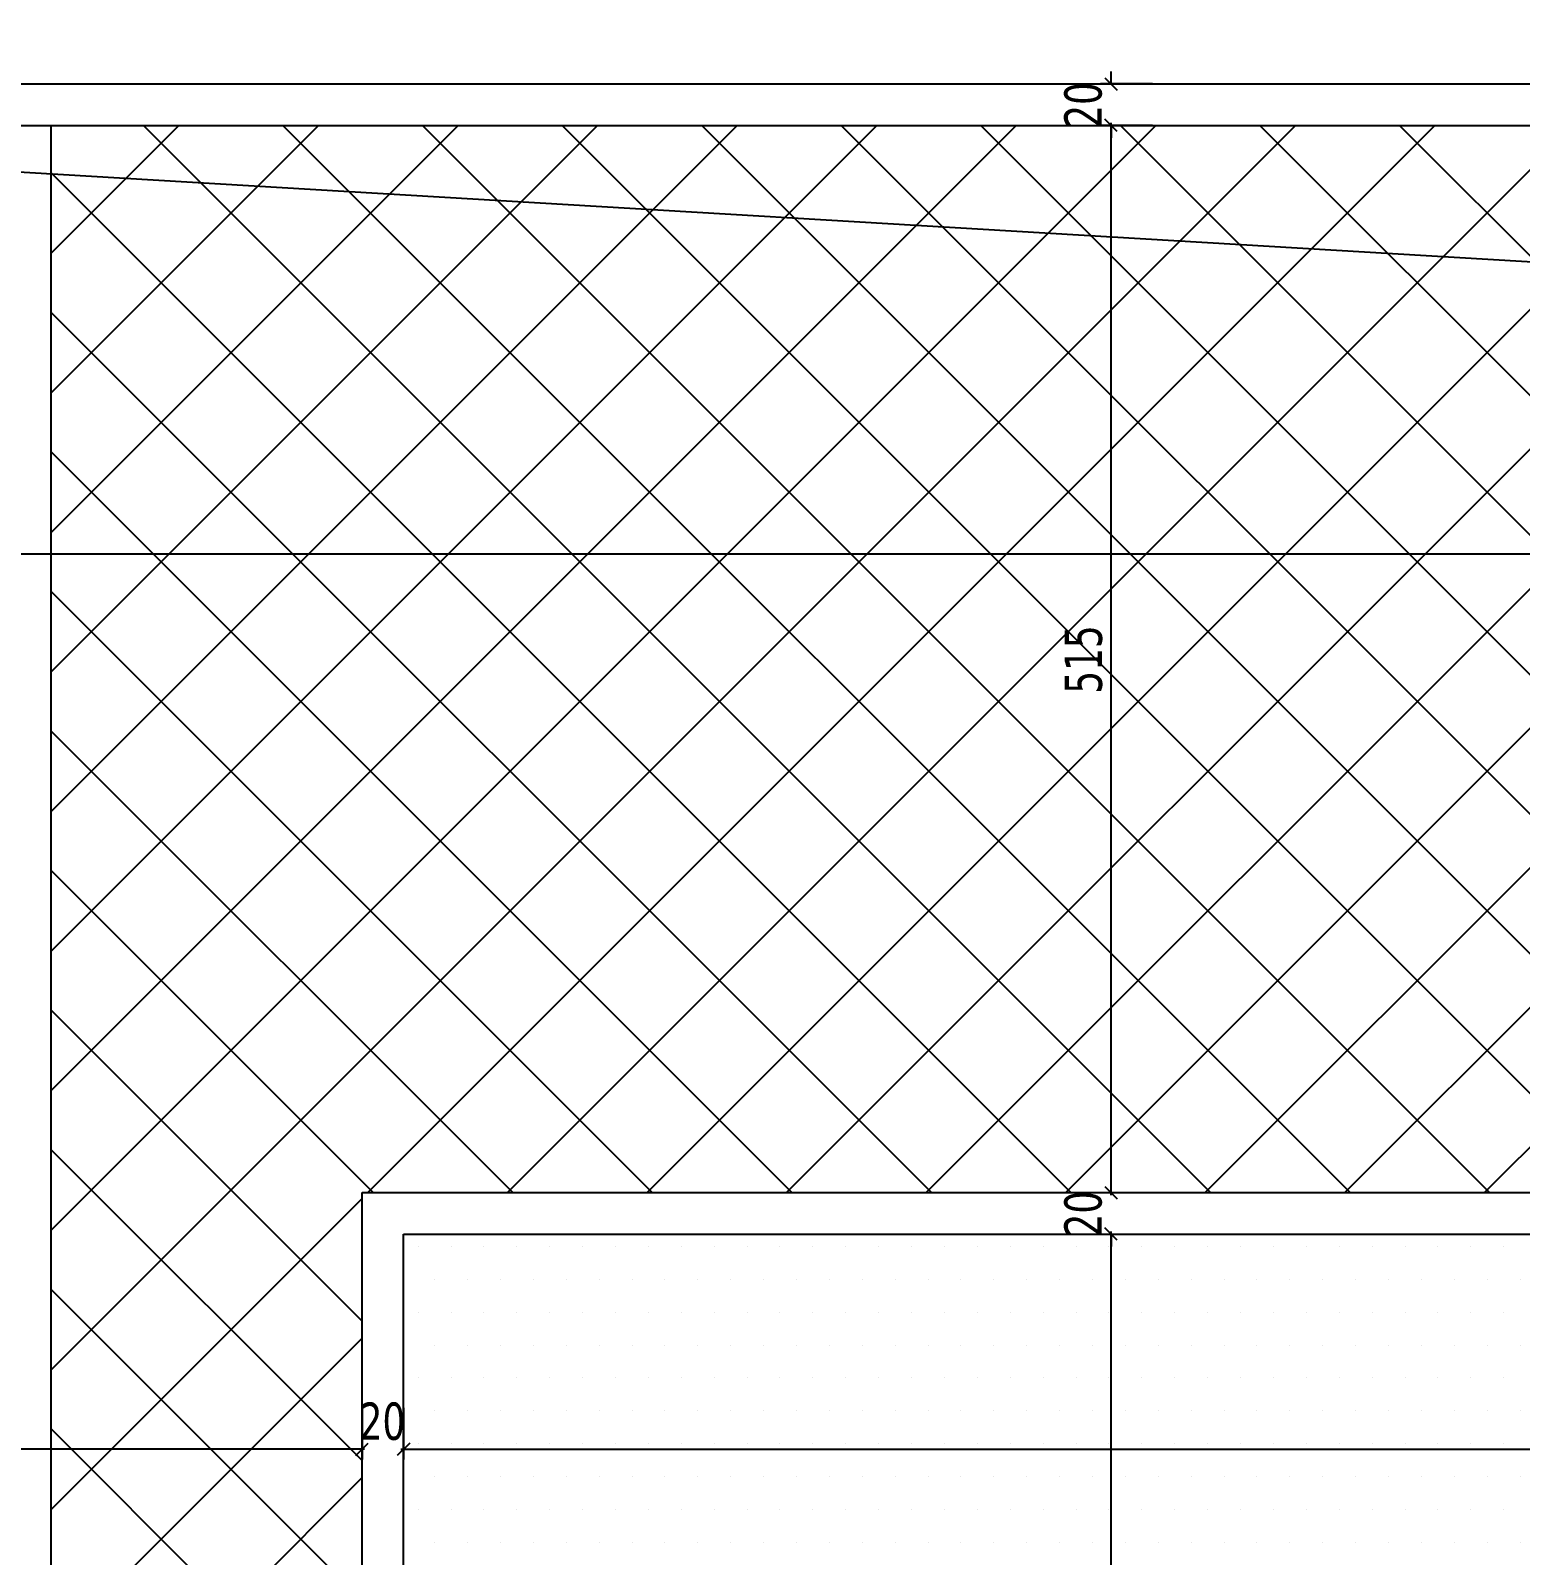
# Model space of a CAD drawing. Header units: millimetres. Extents: x 43168.9 to 43194.6, y -25545.1 to -25543.4.
# Drawn here: x 43178.7749 to 43178.9187, y -25543.9419 to -25543.7948 of the extents above; entities that cross this region are included whole.
import ezdxf

# ---------------------------------------------------------------- set-up
doc = ezdxf.new("R2010")
doc.units = ezdxf.units.MM
doc.header["$LTSCALE"] = 200
doc.linetypes.add('DASHDOT', pattern=[1, 0.5, -0.25, 0, -0.25])
for name, color, linetype in [('gor-1_sgh', 232, 'Continuous'), ('gor-2_sgh', 161, 'Continuous'), ('olcuic_sgh', 183, 'Continuous'), ('tarama-zemin_sgh', 197, 'Continuous'), ('yapi-yaklasma_sgh', 41, 'DASHDOT')]:
    doc.layers.add(name, color=color, linetype=linetype)
doc.styles.add('dim', font='VERDANA.TTF', dxfattribs={"width": 0.7})

msp = doc.modelspace()

# ---------------------------------------------------------------- linework, layer by layer
at = {"color": 0, "linetype": 'ByBlock', "lineweight": -2}
for p, q in [((43178.87857, -25543.79932), (43178.87977, -25543.80052)), ((43178.87977, -25543.80452), (43178.87857, -25543.80332)), ((43178.87977, -25543.80452), (43178.87857, -25543.80332)), ((43178.87857, -25543.90631), (43178.87977, -25543.90751)), ((43178.87857, -25543.90631), (43178.87977, -25543.90751)), ((43178.87977, -25543.91151), (43178.87857, -25543.91031)), ((43178.87977, -25543.91151), (43178.87857, -25543.91031)), ((43178.80628, -25543.93228), (43178.80748, -25543.93108)), ((43178.80628, -25543.93228), (43178.80748, -25543.93108)), ((43178.81148, -25543.93108), (43178.81028, -25543.93228)), ((43178.81148, -25543.93108), (43178.81028, -25543.93228))]:
    msp.add_line(p, q, dxfattribs=at)
at = {"layer": 'gor-1_sgh'}
for p in [(43178.77288, -25543.80392), (43178.77688, -25543.99974)]:
    msp.add_line(p, (43178.77688, -25543.80392), dxfattribs=at)
at = {"layer": 'gor-2_sgh'}
for p, q in [((43178.61988, -25543.79992), (43178.94588, -25543.79992)), ((43178.62788, -25543.80392), (43178.94588, -25543.80392)), ((43178.80688, -25544.04591), (43178.80688, -25543.90691)), ((43178.80688, -25543.90691), (43178.94588, -25543.90691)), ((43178.81088, -25544.04591), (43178.81088, -25543.91091)), ((43178.81088, -25543.91091), (43178.94588, -25543.91091))]:
    msp.add_line(p, q, dxfattribs=at)
at = {"layer": 'olcuic_sgh'}
for p, q in [((43178.87917, -25543.79992), (43178.87917, -25543.79872)), ((43178.88317, -25543.79992), (43178.87817, -25543.79992)), ((43178.88317, -25543.80392), (43178.87817, -25543.80392)), ((43178.88317, -25543.80392), (43178.87817, -25543.80392)), ((43178.87917, -25543.90716), (43178.87917, -25543.80367)), ((43178.87917, -25543.80392), (43178.87917, -25543.80512)), ((43178.62763, -25543.84525), (43179.26413, -25543.84525)), ((43178.87917, -25543.90691), (43178.87917, -25543.90571)), ((43178.87838, -25543.90691), (43178.88017, -25543.90691)), ((43178.87838, -25543.90691), (43178.88017, -25543.90691)), ((43178.87917, -25544.04616), (43178.87917, -25543.91066)), ((43178.87917, -25543.91091), (43178.88017, -25543.91091)), ((43178.87917, -25543.91091), (43178.87917, -25543.91211)), ((43178.87917, -25543.91091), (43178.88017, -25543.91091)), ((43178.80688, -25543.92768), (43178.80688, -25543.93268)), ((43178.80688, -25543.92768), (43178.80688, -25543.93268)), ((43178.81088, -25543.92768), (43178.81088, -25543.93268)), ((43178.81088, -25543.92768), (43178.81088, -25543.93268)), ((43178.80713, -25543.93168), (43178.61563, -25543.93168)), ((43178.80688, -25543.93168), (43178.80568, -25543.93168)), ((43178.81063, -25543.93168), (43179.08113, -25543.93168)), ((43178.81088, -25543.93168), (43178.81208, -25543.93168))]:
    msp.add_line(p, q, dxfattribs=at)
at = {"layer": 'tarama-zemin_sgh'}
for p, q in [((43178.77688, -25543.81625), (43178.78921, -25543.80392)), ((43178.77688, -25543.82972), (43178.80268, -25543.80392)), ((43178.77688, -25543.84319), (43178.81615, -25543.80392)), ((43178.77688, -25543.85666), (43178.82962, -25543.80392)), ((43178.77688, -25543.87013), (43178.84309, -25543.80392)), ((43178.77688, -25543.8836), (43178.85656, -25543.80392)), ((43178.77688, -25543.89707), (43178.87003, -25543.80392)), ((43178.77688, -25543.91054), (43178.8835, -25543.80392)), ((43178.77688, -25543.92401), (43178.89697, -25543.80392)), ((43178.88877, -25543.90691), (43178.78578, -25543.80392)), ((43178.90224, -25543.90691), (43178.79925, -25543.80392)), ((43178.80745, -25543.90691), (43178.91044, -25543.80392)), ((43178.91571, -25543.90691), (43178.81272, -25543.80392)), ((43178.82092, -25543.90691), (43178.92391, -25543.80392)), ((43178.92918, -25543.90691), (43178.82619, -25543.80392)), ((43178.83439, -25543.90691), (43178.93738, -25543.80392)), ((43178.94265, -25543.90691), (43178.83966, -25543.80392)), ((43178.84786, -25543.90691), (43178.95085, -25543.80392)), ((43178.95612, -25543.90691), (43178.85313, -25543.80392)), ((43178.86133, -25543.90691), (43178.96432, -25543.80392)), ((43178.96959, -25543.90691), (43178.8666, -25543.80392)), ((43178.8748, -25543.90691), (43178.97779, -25543.80392)), ((43178.98306, -25543.90691), (43178.88007, -25543.80392)), ((43178.88827, -25543.90691), (43178.99127, -25543.80392)), ((43178.99653, -25543.90691), (43178.89354, -25543.80392)), ((43178.90174, -25543.90691), (43179.00474, -25543.80392)), ((43179.01, -25543.90691), (43178.90701, -25543.80392)), ((43178.91522, -25543.90691), (43179.01821, -25543.80392)), ((43178.8753, -25543.90691), (43178.77688, -25543.80849)), ((43178.86183, -25543.90691), (43178.77688, -25543.82196)), ((43178.84836, -25543.90691), (43178.77688, -25543.83543)), ((43178.83489, -25543.90691), (43178.77688, -25543.8489)), ((43178.82142, -25543.90691), (43178.77688, -25543.86237)), ((43178.80795, -25543.90691), (43178.77688, -25543.87584)), ((43178.80688, -25543.91931), (43178.77688, -25543.88931)), ((43178.80688, -25543.93278), (43178.77688, -25543.90278)), ((43178.77688, -25543.93748), (43178.80688, -25543.90748)), ((43178.8123, -25543.9121), (43178.8123, -25543.9121)), ((43178.81547, -25543.9121), (43178.81547, -25543.9121)), ((43178.81865, -25543.9121), (43178.81865, -25543.9121)), ((43178.82182, -25543.9121), (43178.82182, -25543.9121)), ((43178.825, -25543.9121), (43178.825, -25543.9121)), ((43178.82817, -25543.9121), (43178.82817, -25543.9121)), ((43178.83135, -25543.9121), (43178.83135, -25543.9121)), ((43178.83452, -25543.9121), (43178.83452, -25543.9121)), ((43178.8377, -25543.9121), (43178.8377, -25543.9121)), ((43178.84087, -25543.9121), (43178.84087, -25543.9121)), ((43178.84405, -25543.9121), (43178.84405, -25543.9121)), ((43178.84722, -25543.9121), (43178.84722, -25543.9121)), ((43178.8504, -25543.9121), (43178.8504, -25543.9121)), ((43178.85357, -25543.9121), (43178.85357, -25543.9121)), ((43178.85675, -25543.9121), (43178.85675, -25543.9121)), ((43178.85992, -25543.9121), (43178.85992, -25543.9121)), ((43178.8631, -25543.9121), (43178.8631, -25543.9121)), ((43178.86627, -25543.9121), (43178.86627, -25543.9121)), ((43178.86945, -25543.9121), (43178.86945, -25543.9121)), ((43178.87262, -25543.9121), (43178.87262, -25543.9121)), ((43178.8758, -25543.9121), (43178.8758, -25543.9121)), ((43178.87897, -25543.9121), (43178.87897, -25543.9121)), ((43178.88215, -25543.9121), (43178.88215, -25543.9121)), ((43178.88532, -25543.9121), (43178.88532, -25543.9121)), ((43178.8885, -25543.9121), (43178.8885, -25543.9121)), ((43178.89167, -25543.9121), (43178.89167, -25543.9121)), ((43178.89485, -25543.9121), (43178.89485, -25543.9121)), ((43178.89802, -25543.9121), (43178.89802, -25543.9121)), ((43178.9012, -25543.9121), (43178.9012, -25543.9121)), ((43178.90437, -25543.9121), (43178.90437, -25543.9121)), ((43178.90755, -25543.9121), (43178.90755, -25543.9121)), ((43178.91072, -25543.9121), (43178.91072, -25543.9121)), ((43178.9139, -25543.9121), (43178.9139, -25543.9121)), ((43178.91707, -25543.9121), (43178.91707, -25543.9121)), ((43178.81389, -25543.91528), (43178.81389, -25543.91528)), ((43178.81706, -25543.91528), (43178.81706, -25543.91528)), ((43178.82024, -25543.91528), (43178.82024, -25543.91528)), ((43178.82341, -25543.91528), (43178.82341, -25543.91528)), ((43178.82659, -25543.91528), (43178.82659, -25543.91528)), ((43178.82976, -25543.91528), (43178.82976, -25543.91528)), ((43178.83294, -25543.91528), (43178.83294, -25543.91528)), ((43178.83611, -25543.91528), (43178.83611, -25543.91528)), ((43178.83929, -25543.91528), (43178.83929, -25543.91528)), ((43178.84246, -25543.91528), (43178.84246, -25543.91528)), ((43178.84564, -25543.91528), (43178.84564, -25543.91528)), ((43178.84881, -25543.91528), (43178.84881, -25543.91528)), ((43178.85199, -25543.91528), (43178.85199, -25543.91528)), ((43178.85516, -25543.91528), (43178.85516, -25543.91528)), ((43178.85834, -25543.91528), (43178.85834, -25543.91528)), ((43178.86151, -25543.91528), (43178.86151, -25543.91528)), ((43178.86469, -25543.91528), (43178.86469, -25543.91528)), ((43178.86786, -25543.91528), (43178.86786, -25543.91528)), ((43178.87104, -25543.91528), (43178.87104, -25543.91528)), ((43178.87421, -25543.91528), (43178.87421, -25543.91528)), ((43178.87739, -25543.91528), (43178.87739, -25543.91528)), ((43178.88056, -25543.91528), (43178.88056, -25543.91528)), ((43178.88374, -25543.91528), (43178.88374, -25543.91528)), ((43178.88691, -25543.91528), (43178.88691, -25543.91528)), ((43178.89009, -25543.91528), (43178.89009, -25543.91528)), ((43178.89326, -25543.91528), (43178.89326, -25543.91528)), ((43178.89644, -25543.91528), (43178.89644, -25543.91528)), ((43178.89961, -25543.91528), (43178.89961, -25543.91528)), ((43178.90279, -25543.91528), (43178.90279, -25543.91528)), ((43178.90596, -25543.91528), (43178.90596, -25543.91528)), ((43178.90914, -25543.91528), (43178.90914, -25543.91528)), ((43178.91231, -25543.91528), (43178.91231, -25543.91528)), ((43178.91549, -25543.91528), (43178.91549, -25543.91528)), ((43178.91866, -25543.91528), (43178.91866, -25543.91528)), ((43178.80688, -25543.94625), (43178.77688, -25543.91625)), ((43178.8123, -25543.91845), (43178.8123, -25543.91845)), ((43178.81547, -25543.91845), (43178.81547, -25543.91845)), ((43178.81865, -25543.91845), (43178.81865, -25543.91845)), ((43178.82182, -25543.91845), (43178.82182, -25543.91845)), ((43178.825, -25543.91845), (43178.825, -25543.91845)), ((43178.82817, -25543.91845), (43178.82817, -25543.91845)), ((43178.83135, -25543.91845), (43178.83135, -25543.91845)), ((43178.83452, -25543.91845), (43178.83452, -25543.91845)), ((43178.8377, -25543.91845), (43178.8377, -25543.91845)), ((43178.84087, -25543.91845), (43178.84087, -25543.91845)), ((43178.84405, -25543.91845), (43178.84405, -25543.91845)), ((43178.84722, -25543.91845), (43178.84722, -25543.91845)), ((43178.8504, -25543.91845), (43178.8504, -25543.91845)), ((43178.85357, -25543.91845), (43178.85357, -25543.91845)), ((43178.85675, -25543.91845), (43178.85675, -25543.91845)), ((43178.85992, -25543.91845), (43178.85992, -25543.91845)), ((43178.8631, -25543.91845), (43178.8631, -25543.91845)), ((43178.86627, -25543.91845), (43178.86627, -25543.91845)), ((43178.86945, -25543.91845), (43178.86945, -25543.91845)), ((43178.87262, -25543.91845), (43178.87262, -25543.91845)), ((43178.8758, -25543.91845), (43178.8758, -25543.91845)), ((43178.87897, -25543.91845), (43178.87897, -25543.91845)), ((43178.88215, -25543.91845), (43178.88215, -25543.91845)), ((43178.88532, -25543.91845), (43178.88532, -25543.91845)), ((43178.8885, -25543.91845), (43178.8885, -25543.91845)), ((43178.89167, -25543.91845), (43178.89167, -25543.91845)), ((43178.89485, -25543.91845), (43178.89485, -25543.91845)), ((43178.89802, -25543.91845), (43178.89802, -25543.91845)), ((43178.9012, -25543.91845), (43178.9012, -25543.91845)), ((43178.90437, -25543.91845), (43178.90437, -25543.91845)), ((43178.90755, -25543.91845), (43178.90755, -25543.91845)), ((43178.91072, -25543.91845), (43178.91072, -25543.91845)), ((43178.9139, -25543.91845), (43178.9139, -25543.91845)), ((43178.91707, -25543.91845), (43178.91707, -25543.91845)), ((43178.77688, -25543.95095), (43178.80688, -25543.92095)), ((43178.81389, -25543.92163), (43178.81389, -25543.92163)), ((43178.81706, -25543.92163), (43178.81706, -25543.92163)), ((43178.82024, -25543.92163), (43178.82024, -25543.92163)), ((43178.82341, -25543.92163), (43178.82341, -25543.92163)), ((43178.82659, -25543.92163), (43178.82659, -25543.92163)), ((43178.82976, -25543.92163), (43178.82976, -25543.92163)), ((43178.83294, -25543.92163), (43178.83294, -25543.92163)), ((43178.83611, -25543.92163), (43178.83611, -25543.92163)), ((43178.83929, -25543.92163), (43178.83929, -25543.92163)), ((43178.84246, -25543.92163), (43178.84246, -25543.92163)), ((43178.84564, -25543.92163), (43178.84564, -25543.92163)), ((43178.84881, -25543.92163), (43178.84881, -25543.92163)), ((43178.85199, -25543.92163), (43178.85199, -25543.92163)), ((43178.85516, -25543.92163), (43178.85516, -25543.92163)), ((43178.85834, -25543.92163), (43178.85834, -25543.92163)), ((43178.86151, -25543.92163), (43178.86151, -25543.92163)), ((43178.86469, -25543.92163), (43178.86469, -25543.92163)), ((43178.86786, -25543.92163), (43178.86786, -25543.92163)), ((43178.87104, -25543.92163), (43178.87104, -25543.92163)), ((43178.87421, -25543.92163), (43178.87421, -25543.92163)), ((43178.87739, -25543.92163), (43178.87739, -25543.92163)), ((43178.88056, -25543.92163), (43178.88056, -25543.92163)), ((43178.88374, -25543.92163), (43178.88374, -25543.92163)), ((43178.88691, -25543.92163), (43178.88691, -25543.92163)), ((43178.89009, -25543.92163), (43178.89009, -25543.92163)), ((43178.89326, -25543.92163), (43178.89326, -25543.92163)), ((43178.89644, -25543.92163), (43178.89644, -25543.92163)), ((43178.89961, -25543.92163), (43178.89961, -25543.92163)), ((43178.90279, -25543.92163), (43178.90279, -25543.92163)), ((43178.90596, -25543.92163), (43178.90596, -25543.92163)), ((43178.90914, -25543.92163), (43178.90914, -25543.92163)), ((43178.91231, -25543.92163), (43178.91231, -25543.92163)), ((43178.91549, -25543.92163), (43178.91549, -25543.92163)), ((43178.91866, -25543.92163), (43178.91866, -25543.92163)), ((43178.8123, -25543.9248), (43178.8123, -25543.9248)), ((43178.81547, -25543.9248), (43178.81547, -25543.9248)), ((43178.81865, -25543.9248), (43178.81865, -25543.9248)), ((43178.82182, -25543.9248), (43178.82182, -25543.9248)), ((43178.825, -25543.9248), (43178.825, -25543.9248)), ((43178.82817, -25543.9248), (43178.82817, -25543.9248)), ((43178.83135, -25543.9248), (43178.83135, -25543.9248)), ((43178.83452, -25543.9248), (43178.83452, -25543.9248)), ((43178.8377, -25543.9248), (43178.8377, -25543.9248)), ((43178.84087, -25543.9248), (43178.84087, -25543.9248)), ((43178.84405, -25543.9248), (43178.84405, -25543.9248)), ((43178.84722, -25543.9248), (43178.84722, -25543.9248)), ((43178.8504, -25543.9248), (43178.8504, -25543.9248)), ((43178.85357, -25543.9248), (43178.85357, -25543.9248)), ((43178.85675, -25543.9248), (43178.85675, -25543.9248)), ((43178.85992, -25543.9248), (43178.85992, -25543.9248)), ((43178.8631, -25543.9248), (43178.8631, -25543.9248)), ((43178.86627, -25543.9248), (43178.86627, -25543.9248)), ((43178.86945, -25543.9248), (43178.86945, -25543.9248)), ((43178.87262, -25543.9248), (43178.87262, -25543.9248)), ((43178.8758, -25543.9248), (43178.8758, -25543.9248)), ((43178.87897, -25543.9248), (43178.87897, -25543.9248)), ((43178.88215, -25543.9248), (43178.88215, -25543.9248)), ((43178.88532, -25543.9248), (43178.88532, -25543.9248)), ((43178.8885, -25543.9248), (43178.8885, -25543.9248)), ((43178.89167, -25543.9248), (43178.89167, -25543.9248)), ((43178.89485, -25543.9248), (43178.89485, -25543.9248)), ((43178.89802, -25543.9248), (43178.89802, -25543.9248)), ((43178.9012, -25543.9248), (43178.9012, -25543.9248)), ((43178.90437, -25543.9248), (43178.90437, -25543.9248)), ((43178.90755, -25543.9248), (43178.90755, -25543.9248)), ((43178.91072, -25543.9248), (43178.91072, -25543.9248)), ((43178.9139, -25543.9248), (43178.9139, -25543.9248)), ((43178.91707, -25543.9248), (43178.91707, -25543.9248)), ((43178.81389, -25543.92798), (43178.81389, -25543.92798)), ((43178.81706, -25543.92798), (43178.81706, -25543.92798)), ((43178.82024, -25543.92798), (43178.82024, -25543.92798)), ((43178.82341, -25543.92798), (43178.82341, -25543.92798)), ((43178.82659, -25543.92798), (43178.82659, -25543.92798)), ((43178.82976, -25543.92798), (43178.82976, -25543.92798)), ((43178.83294, -25543.92798), (43178.83294, -25543.92798)), ((43178.83611, -25543.92798), (43178.83611, -25543.92798)), ((43178.83929, -25543.92798), (43178.83929, -25543.92798)), ((43178.84246, -25543.92798), (43178.84246, -25543.92798)), ((43178.84564, -25543.92798), (43178.84564, -25543.92798)), ((43178.84881, -25543.92798), (43178.84881, -25543.92798)), ((43178.85199, -25543.92798), (43178.85199, -25543.92798)), ((43178.85516, -25543.92798), (43178.85516, -25543.92798)), ((43178.85834, -25543.92798), (43178.85834, -25543.92798)), ((43178.86151, -25543.92798), (43178.86151, -25543.92798)), ((43178.86469, -25543.92798), (43178.86469, -25543.92798)), ((43178.86786, -25543.92798), (43178.86786, -25543.92798)), ((43178.87104, -25543.92798), (43178.87104, -25543.92798)), ((43178.87421, -25543.92798), (43178.87421, -25543.92798)), ((43178.87739, -25543.92798), (43178.87739, -25543.92798)), ((43178.88056, -25543.92798), (43178.88056, -25543.92798)), ((43178.88374, -25543.92798), (43178.88374, -25543.92798)), ((43178.88691, -25543.92798), (43178.88691, -25543.92798)), ((43178.89009, -25543.92798), (43178.89009, -25543.92798)), ((43178.89326, -25543.92798), (43178.89326, -25543.92798)), ((43178.89644, -25543.92798), (43178.89644, -25543.92798)), ((43178.89961, -25543.92798), (43178.89961, -25543.92798)), ((43178.90279, -25543.92798), (43178.90279, -25543.92798)), ((43178.90596, -25543.92798), (43178.90596, -25543.92798)), ((43178.90914, -25543.92798), (43178.90914, -25543.92798)), ((43178.91231, -25543.92798), (43178.91231, -25543.92798)), ((43178.91549, -25543.92798), (43178.91549, -25543.92798)), ((43178.91866, -25543.92798), (43178.91866, -25543.92798)), ((43178.80688, -25543.95972), (43178.77688, -25543.92972)), ((43178.8123, -25543.93115), (43178.8123, -25543.93115)), ((43178.81547, -25543.93115), (43178.81547, -25543.93115)), ((43178.81865, -25543.93115), (43178.81865, -25543.93115)), ((43178.82182, -25543.93115), (43178.82182, -25543.93115)), ((43178.825, -25543.93115), (43178.825, -25543.93115)), ((43178.82817, -25543.93115), (43178.82817, -25543.93115)), ((43178.83135, -25543.93115), (43178.83135, -25543.93115)), ((43178.83452, -25543.93115), (43178.83452, -25543.93115)), ((43178.8377, -25543.93115), (43178.8377, -25543.93115)), ((43178.84087, -25543.93115), (43178.84087, -25543.93115)), ((43178.84405, -25543.93115), (43178.84405, -25543.93115)), ((43178.84722, -25543.93115), (43178.84722, -25543.93115)), ((43178.8504, -25543.93115), (43178.8504, -25543.93115)), ((43178.85357, -25543.93115), (43178.85357, -25543.93115)), ((43178.85675, -25543.93115), (43178.85675, -25543.93115)), ((43178.85992, -25543.93115), (43178.85992, -25543.93115)), ((43178.8631, -25543.93115), (43178.8631, -25543.93115)), ((43178.86627, -25543.93115), (43178.86627, -25543.93115)), ((43178.86945, -25543.93115), (43178.86945, -25543.93115)), ((43178.87262, -25543.93115), (43178.87262, -25543.93115)), ((43178.8758, -25543.93115), (43178.8758, -25543.93115)), ((43178.87897, -25543.93115), (43178.87897, -25543.93115)), ((43178.88215, -25543.93115), (43178.88215, -25543.93115)), ((43178.88532, -25543.93115), (43178.88532, -25543.93115)), ((43178.8885, -25543.93115), (43178.8885, -25543.93115)), ((43178.89167, -25543.93115), (43178.89167, -25543.93115)), ((43178.89485, -25543.93115), (43178.89485, -25543.93115)), ((43178.89802, -25543.93115), (43178.89802, -25543.93115)), ((43178.9012, -25543.93115), (43178.9012, -25543.93115)), ((43178.90437, -25543.93115), (43178.90437, -25543.93115)), ((43178.90755, -25543.93115), (43178.90755, -25543.93115)), ((43178.91072, -25543.93115), (43178.91072, -25543.93115)), ((43178.9139, -25543.93115), (43178.9139, -25543.93115)), ((43178.91707, -25543.93115), (43178.91707, -25543.93115)), ((43178.77688, -25543.96442), (43178.80688, -25543.93442)), ((43178.81389, -25543.93433), (43178.81389, -25543.93433)), ((43178.81706, -25543.93433), (43178.81706, -25543.93433)), ((43178.82024, -25543.93433), (43178.82024, -25543.93433)), ((43178.82341, -25543.93433), (43178.82341, -25543.93433)), ((43178.82659, -25543.93433), (43178.82659, -25543.93433)), ((43178.82976, -25543.93433), (43178.82976, -25543.93433)), ((43178.83294, -25543.93433), (43178.83294, -25543.93433)), ((43178.83611, -25543.93433), (43178.83611, -25543.93433)), ((43178.83929, -25543.93433), (43178.83929, -25543.93433)), ((43178.84246, -25543.93433), (43178.84246, -25543.93433)), ((43178.84564, -25543.93433), (43178.84564, -25543.93433)), ((43178.84881, -25543.93433), (43178.84881, -25543.93433)), ((43178.85199, -25543.93433), (43178.85199, -25543.93433)), ((43178.85516, -25543.93433), (43178.85516, -25543.93433)), ((43178.85834, -25543.93433), (43178.85834, -25543.93433)), ((43178.86151, -25543.93433), (43178.86151, -25543.93433)), ((43178.86469, -25543.93433), (43178.86469, -25543.93433)), ((43178.86786, -25543.93433), (43178.86786, -25543.93433)), ((43178.87104, -25543.93433), (43178.87104, -25543.93433)), ((43178.87421, -25543.93433), (43178.87421, -25543.93433)), ((43178.87739, -25543.93433), (43178.87739, -25543.93433)), ((43178.88056, -25543.93433), (43178.88056, -25543.93433)), ((43178.88374, -25543.93433), (43178.88374, -25543.93433)), ((43178.88691, -25543.93433), (43178.88691, -25543.93433)), ((43178.89009, -25543.93433), (43178.89009, -25543.93433)), ((43178.89326, -25543.93433), (43178.89326, -25543.93433)), ((43178.89644, -25543.93433), (43178.89644, -25543.93433)), ((43178.89961, -25543.93433), (43178.89961, -25543.93433)), ((43178.90279, -25543.93433), (43178.90279, -25543.93433)), ((43178.90596, -25543.93433), (43178.90596, -25543.93433)), ((43178.90914, -25543.93433), (43178.90914, -25543.93433)), ((43178.91231, -25543.93433), (43178.91231, -25543.93433)), ((43178.91549, -25543.93433), (43178.91549, -25543.93433)), ((43178.91866, -25543.93433), (43178.91866, -25543.93433)), ((43178.8123, -25543.9375), (43178.8123, -25543.9375)), ((43178.81547, -25543.9375), (43178.81547, -25543.9375)), ((43178.81865, -25543.9375), (43178.81865, -25543.9375)), ((43178.82182, -25543.9375), (43178.82182, -25543.9375)), ((43178.825, -25543.9375), (43178.825, -25543.9375)), ((43178.82817, -25543.9375), (43178.82817, -25543.9375)), ((43178.83135, -25543.9375), (43178.83135, -25543.9375)), ((43178.83452, -25543.9375), (43178.83452, -25543.9375)), ((43178.8377, -25543.9375), (43178.8377, -25543.9375)), ((43178.84087, -25543.9375), (43178.84087, -25543.9375)), ((43178.84405, -25543.9375), (43178.84405, -25543.9375)), ((43178.84722, -25543.9375), (43178.84722, -25543.9375)), ((43178.8504, -25543.9375), (43178.8504, -25543.9375)), ((43178.85357, -25543.9375), (43178.85357, -25543.9375)), ((43178.85675, -25543.9375), (43178.85675, -25543.9375)), ((43178.85992, -25543.9375), (43178.85992, -25543.9375)), ((43178.8631, -25543.9375), (43178.8631, -25543.9375)), ((43178.86627, -25543.9375), (43178.86627, -25543.9375)), ((43178.86945, -25543.9375), (43178.86945, -25543.9375)), ((43178.87262, -25543.9375), (43178.87262, -25543.9375)), ((43178.8758, -25543.9375), (43178.8758, -25543.9375)), ((43178.87897, -25543.9375), (43178.87897, -25543.9375)), ((43178.88215, -25543.9375), (43178.88215, -25543.9375)), ((43178.88532, -25543.9375), (43178.88532, -25543.9375)), ((43178.8885, -25543.9375), (43178.8885, -25543.9375)), ((43178.89167, -25543.9375), (43178.89167, -25543.9375)), ((43178.89485, -25543.9375), (43178.89485, -25543.9375)), ((43178.89802, -25543.9375), (43178.89802, -25543.9375)), ((43178.9012, -25543.9375), (43178.9012, -25543.9375)), ((43178.90437, -25543.9375), (43178.90437, -25543.9375)), ((43178.90755, -25543.9375), (43178.90755, -25543.9375)), ((43178.91072, -25543.9375), (43178.91072, -25543.9375)), ((43178.9139, -25543.9375), (43178.9139, -25543.9375)), ((43178.91707, -25543.9375), (43178.91707, -25543.9375)), ((43178.81389, -25543.94068), (43178.81389, -25543.94068)), ((43178.81706, -25543.94068), (43178.81706, -25543.94068)), ((43178.82024, -25543.94068), (43178.82024, -25543.94068)), ((43178.82341, -25543.94068), (43178.82341, -25543.94068)), ((43178.82659, -25543.94068), (43178.82659, -25543.94068)), ((43178.82976, -25543.94068), (43178.82976, -25543.94068)), ((43178.83294, -25543.94068), (43178.83294, -25543.94068)), ((43178.83611, -25543.94068), (43178.83611, -25543.94068)), ((43178.83929, -25543.94068), (43178.83929, -25543.94068)), ((43178.84246, -25543.94068), (43178.84246, -25543.94068)), ((43178.84564, -25543.94068), (43178.84564, -25543.94068)), ((43178.84881, -25543.94068), (43178.84881, -25543.94068)), ((43178.85199, -25543.94068), (43178.85199, -25543.94068)), ((43178.85516, -25543.94068), (43178.85516, -25543.94068)), ((43178.85834, -25543.94068), (43178.85834, -25543.94068)), ((43178.86151, -25543.94068), (43178.86151, -25543.94068)), ((43178.86469, -25543.94068), (43178.86469, -25543.94068)), ((43178.86786, -25543.94068), (43178.86786, -25543.94068)), ((43178.87104, -25543.94068), (43178.87104, -25543.94068)), ((43178.87421, -25543.94068), (43178.87421, -25543.94068)), ((43178.87739, -25543.94068), (43178.87739, -25543.94068)), ((43178.88056, -25543.94068), (43178.88056, -25543.94068)), ((43178.88374, -25543.94068), (43178.88374, -25543.94068)), ((43178.88691, -25543.94068), (43178.88691, -25543.94068)), ((43178.89009, -25543.94068), (43178.89009, -25543.94068)), ((43178.89326, -25543.94068), (43178.89326, -25543.94068)), ((43178.89644, -25543.94068), (43178.89644, -25543.94068)), ((43178.89961, -25543.94068), (43178.89961, -25543.94068)), ((43178.90279, -25543.94068), (43178.90279, -25543.94068)), ((43178.90596, -25543.94068), (43178.90596, -25543.94068)), ((43178.90914, -25543.94068), (43178.90914, -25543.94068)), ((43178.91231, -25543.94068), (43178.91231, -25543.94068)), ((43178.91549, -25543.94068), (43178.91549, -25543.94068)), ((43178.91866, -25543.94068), (43178.91866, -25543.94068))]:
    msp.add_line(p, q, dxfattribs=at)
at = {"layer": 'yapi-yaklasma_sgh'}
msp.add_line((43178.544, -25543.79476), (43179.35777, -25543.84307), dxfattribs=at)

# ---------------------------------------------------------------- texts
at = {"layer": 'olcuic_sgh', "color": 2, "style": 'dim', "width": 0.7}
for s, p in [('20', (43178.87826, -25543.80414)), ('515', (43178.87829, -25543.85876)), ('20', (43178.87826, -25543.91114))]:
    msp.add_text(s, height=0.0036, rotation=90, dxfattribs=at).set_placement(p)
msp.add_text('20', height=0.0036, dxfattribs=at).set_placement((43178.80665, -25543.93077))

doc.saveas('drawing.dxf')
